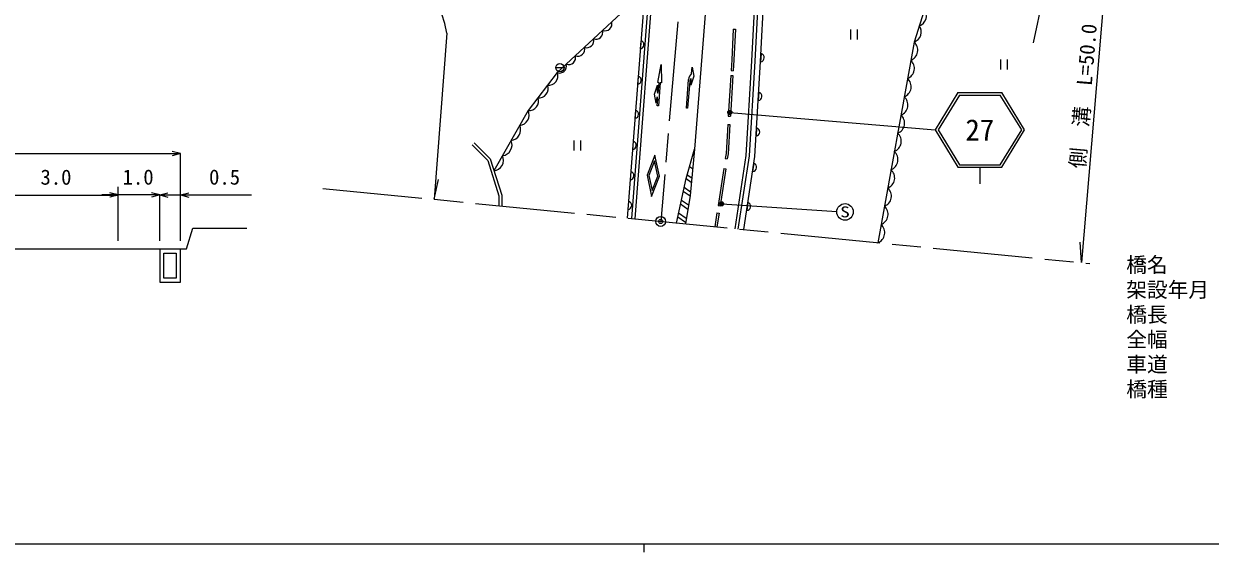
# Model space of a CAD drawing. Units: millimetres, scale not verified, with parts at other scales. Extents: x 40000 to 680000, y 20000 to 380000.
# Drawn here: x 193192 to 336342, y 204000 to 267723 of the extents above; entities that cross this region are included whole.
import ezdxf
from ezdxf.enums import TextEntityAlignment as Align

# ---------------------------------------------------------------- set-up
doc = ezdxf.new("R2010")
doc.units = ezdxf.units.MM
doc.header["$LTSCALE"] = 1000
doc.header["$PDMODE"] = 32
doc.header["$PDSIZE"] = 500
doc.linetypes.add('CHAIN', pattern=[18.5, 12, -1.5, 3.5, -1.5])
for name, color, linetype, lineweight in [('M-BGD', 7, 'Continuous', 13), ('M-BMK', 2, 'CHAIN', 13), ('M-BMK-SRVR', 3, 'Continuous', 13), ('M-STR-HTXT', 7, 'Continuous', 13), ('M-STR-STRC', 7, 'Continuous', 13), ('M-TTL-BAND', 7, 'Continuous', 25)]:
    doc.layers.add(name, color=color, linetype=linetype, lineweight=lineweight)
doc.layers.add('M-OTRS', color=6, linetype='Continuous')
doc.styles.add('ＭＳ ゴシック', font='')
doc.styles.get('ＭＳ ゴシック').set_extended_font_data('MS Gothic')

msp = doc.modelspace()

# ---------------------------------------------------------------- hatches: boundary and pattern name
at = {"layer": 'M-STR-HTXT'}
for points in [[(278602, 257146, -1), (278163, 256907, -0.41421), (278263, 257246, -0.41421)], [(277563, 245821, -0.41421), (277211, 245847, -0.41421), (277237, 246200, -1)]]:
    msp.add_hatch(color=256, dxfattribs=at).paths.add_polyline_path(points)

# ---------------------------------------------------------------- linework, layer by layer
at = {"layer": 'M-BGD'}
for p, q in [((292946, 267027), (292946, 265827)), ((293746, 267027), (293746, 265827)), ((267654, 265682), (267578, 264694)), ((282148, 264122), (282095, 263132)), ((311027, 263405), (311027, 262205)), ((311827, 263405), (311827, 262205)), ((257379, 262428), (258379, 262428)), ((267326, 261404), (267250, 260416)), ((281873, 259447), (281813, 258458)), ((267012, 257304), (266936, 256316)), ((281616, 255178), (281556, 254189)), ((259577, 253639), (259577, 252439)), ((260377, 253639), (260377, 252439)), ((266724, 253556), (266649, 252568)), ((281282, 250893), (281132, 249914)), ((266443, 249890), (266368, 248902)), ((266170, 246322), (266094, 245334)), ((280561, 246172), (280411, 245193))]:
    msp.add_line(p, q, dxfattribs=at)
for points in [[(212221, 311371), (218226, 310001), (233480, 303482), (237739, 302168), (242852, 301089), (247027, 300383), (250595, 300069), (256984, 298407), (260169, 297158), (262836, 295363), (265888, 291021), (266869, 288313), (267735, 284687), (268487, 280226), (268890, 275269), (266511, 244227)], [(223866, 308025), (233618, 303858), (237839, 302556), (242927, 301482), (247078, 300780), (250663, 300464), (257107, 298789), (260356, 297514), (263121, 295653), (266245, 291208), (267253, 288428), (268127, 284766), (268884, 280276), (269291, 275270), (266909, 244188)], [(314990, 301251), (297123, 297466), (292279, 295934), (289154, 293896), (287006, 291293), (284041, 284597), (283010, 281141), (281907, 275845), (281445, 271672), (280999, 263237), (280312, 251827), (278965, 243010)], [(314885, 300820), (297225, 297079), (292452, 295569), (289424, 293594), (287350, 291080), (284417, 284458), (283398, 281042), (282303, 275782), (281844, 271639), (281399, 263215), (280710, 251784), (279364, 242971)], [(280061, 242903), (281407, 251710), (282098, 263175), (282542, 271582), (282995, 275672), (284078, 280871), (285075, 284215), (287951, 290709), (289895, 293066), (292754, 294931), (297404, 296401), (313870, 299889), (311000, 295747), (306815, 285139), (300602, 265521), (296227, 241323)], [(263337, 288438), (265312, 286823), (266426, 288019), (267245, 284587), (267990, 280165), (268388, 275268), (266013, 244276)], [(268001, 270210), (265224, 268968), (257547, 261827), (254059, 257264), (249924, 249999)], [(247288, 253114), (249165, 251236), (250508, 246994), (250508, 245791)], [(247536, 253362), (249473, 251423), (250858, 247048), (250858, 245757)], [(148597, 237749), (155797, 237749), (156097, 240566), (170897, 240566), (170897, 242066), (172097, 242066), (172097, 240566), (212847, 240566), (213597, 243066), (220097, 243066)], [(209597, 240566), (209597, 236566), (212097, 236566), (212097, 240566)]]:
    msp.add_lwpolyline(points, dxfattribs=at)
msp.add_lwpolyline([(210097, 237066), (210097, 240066), (211597, 240066), (211597, 237066)], close=True, dxfattribs=at)
msp.add_circle((257879, 262428), 500, dxfattribs=at)
for centre, radius, start, end in [((300851, 268681), 1254, 287.28157, 37.57688), ((263321, 267714), 839, 249.6931, 16.16602), ((262225, 266694), 839, 249.6931, 16.16602), ((300230, 266719), 1254, 287.28157, 37.57688), ((260032, 264654), 839, 249.6931, 16.16602), ((261128, 265674), 839, 249.6931, 16.16602), ((267518, 265195), 505, 276.78816, 74.44635), ((299758, 264538), 1296, 290.14725, 49.35693), ((258935, 263634), 839, 249.6931, 16.16602), ((282024, 263632), 505, 278.14768, 75.80587), ((257838, 262614), 839, 249.6931, 16.16602), ((299361, 262338), 1296, 290.14725, 49.35693), ((256515, 261411), 1113, 263.2638, 21.93546), ((267190, 260917), 505, 276.78816, 74.44635), ((298963, 260138), 1296, 290.14725, 49.35693), ((255352, 259890), 1113, 263.2638, 21.93546), ((281746, 258959), 505, 277.72345, 75.38164), ((254189, 258369), 1113, 263.2638, 21.93546), ((298565, 257939), 1296, 290.14725, 49.35693), ((252877, 256735), 1294, 276.59326, 24.11598), ((266876, 256817), 505, 276.78816, 74.44635), ((298167, 255739), 1296, 290.14725, 49.35693), ((251845, 254921), 1294, 276.59326, 24.11598), ((281488, 254690), 505, 277.72345, 75.38164), ((250810, 253103), 1294, 276.59326, 24.11598), ((266589, 253070), 505, 276.78816, 74.44635), ((297770, 253539), 1296, 290.14725, 49.35693), ((297372, 251339), 1296, 290.14725, 49.35693), ((249772, 251288), 1298, 276.69129, 24.01794), ((281111, 250418), 505, 272.48405, 70.14224), ((266308, 249404), 505, 276.78816, 74.44635), ((296974, 249139), 1296, 290.14725, 49.35693), ((296577, 246939), 1296, 290.14725, 49.35693), ((266034, 245835), 505, 276.78816, 74.44635), ((280389, 245697), 505, 272.48405, 70.14224), ((296179, 244740), 1296, 290.14725, 49.35693), ((295781, 242540), 1296, 290.14725, 49.35693)]:
    msp.add_arc(centre, radius, start, end, dxfattribs=at)
at = {"layer": 'M-BMK'}
for p, q in [((275259, 304825), (270036, 243883)), ((229280, 247866), (321794, 238825))]:
    msp.add_line(p, q, dxfattribs=at)
at = {"layer": 'M-BMK-SRVR'}
msp.add_circle((270036, 243883), 600, dxfattribs=at)
at = {"layer": 'M-OTRS'}
msp.add_point((270036, 243883), dxfattribs=at)
msp.add_point((270036, 243883), dxfattribs=at)
at = {"layer": 'M-STR-HTXT'}
for p, q in [((315027, 265437), (329537, 334068)), ((324122, 278318), (320798, 238922)), ((244254, 266588), (242719, 246552)), ((278382, 257027), (303143, 254922)), ((157097, 252066), (212097, 252066)), ((212097, 252066), (211097, 252333)), ((212097, 252066), (211097, 251799)), ((212097, 241566), (212097, 252076)), ((204597, 247086), (204597, 248066)), ((242719, 246552), (243245, 248950)), ((189597, 247066), (204597, 247066)), ((204597, 247076), (202597, 247076)), ((204597, 247076), (203597, 247343)), ((204597, 247066), (203597, 247333)), ((204597, 247076), (203597, 246809)), ((204597, 247066), (203597, 246799)), ((204597, 241566), (204597, 247076)), ((209597, 247076), (204597, 247076)), ((209597, 247076), (207597, 247076)), ((209597, 247076), (208597, 247343)), ((209597, 247076), (208597, 246809)), ((209597, 247076), (210597, 247343)), ((209597, 241566), (209597, 247086)), ((209597, 247076), (212097, 247076)), ((209597, 247076), (211597, 247076)), ((209597, 247076), (210597, 246809)), ((212097, 247076), (213097, 247343)), ((212097, 247076), (220679, 247076)), ((212097, 247076), (213097, 246809)), ((277400, 246010), (291277, 245103)), ((320798, 238922), (320662, 241373))]:
    msp.add_line(p, q, dxfattribs=at)
for centre in [(278382, 257027), (277400, 246010)]:
    msp.add_circle(centre, 250, dxfattribs=at)
msp.add_arc((228886, 263617), 15653, 10.93885, 79.50997, dxfattribs=at)
at = {"layer": 'M-STR-STRC'}
for p, q in [((276634, 284601), (274098, 252590)), ((278799, 267071), (279048, 267058)), ((278525, 262079), (278775, 262063)), ((278489, 261480), (278194, 256588)), ((278739, 261465), (278444, 256573)), ((278489, 261480), (278739, 261465)), ((305907, 259422), (303143, 254922)), ((306075, 259122), (303496, 254922)), ((305907, 259422), (311179, 259422)), ((306075, 259122), (311012, 259122)), ((313591, 254922), (311012, 259122)), ((313943, 254922), (311179, 259422)), ((278194, 256588), (278444, 256573)), ((278134, 255590), (278384, 255575)), ((303143, 254922), (305907, 250422)), ((303496, 254922), (306075, 250722)), ((311012, 250722), (313591, 254922)), ((311179, 250422), (313943, 254922)), ((273511, 250528), (273886, 250270)), ((277828, 251461), (278075, 251423)), ((306075, 250722), (311012, 250722)), ((273222, 249513), (273782, 249127)), ((277647, 250273), (276966, 245818)), ((277894, 250235), (277213, 245780)), ((277647, 250273), (277894, 250235)), ((305907, 250422), (311179, 250422)), ((308543, 250422), (308543, 248422)), ((272864, 247999), (273630, 247471)), ((273092, 249056), (273735, 248613)), ((272532, 246467), (273397, 245870)), ((272761, 247523), (273581, 246958)), ((272200, 244934), (273131, 244293)), ((272429, 245991), (273315, 245381)), ((276830, 244927), (276573, 243244)), ((277077, 244889), (276822, 243220)), ((276830, 244927), (277077, 244889)), ((276966, 245818), (277213, 245780)), ((272098, 244458), (273049, 243803))]:
    msp.add_line(p, q, dxfattribs=at)
for points in [[(278799, 267071), (278603, 263373), (278525, 262079)], [(279048, 267058), (278853, 263359), (278775, 262063)], [(269741, 259316), (269843, 260612), (269694, 260624), (270092, 262799), (270143, 260588), (269993, 260600), (269772, 257809), (269622, 257821), (269691, 258689)], [(273765, 261706), (273828, 262503), (274041, 261383), (273655, 260310), (273718, 261107)], [(273540, 260763), (273284, 257530), (273134, 257542), (273410, 261017)], [(269560, 258929), (269497, 258131), (269284, 259252), (269670, 260325), (269607, 259527)], [(278134, 255590), (277923, 252080), (277828, 251461)], [(278384, 255575), (278172, 252054), (278075, 251423)], [(271933, 243697), (273092, 249056), (274098, 252590), (273587, 246997), (273013, 243592)]]:
    msp.add_lwpolyline(points, dxfattribs=at)
for points in [[(269888, 249339), (269337, 251891), (268392, 249458), (268943, 246906)], [(269688, 249355), (269282, 251197), (268592, 249442), (268998, 247600)]]:
    msp.add_lwpolyline(points, close=True, dxfattribs=at)
msp.add_circle((292275, 245038), 1000, dxfattribs=at)
for centre, radius, start, end in [((274407, 260938), 1000, 129.89783, 175.47082), ((274038, 260724), 500, 129.89783, 175.47082), ((268836, 258891), 1000, 25.15996, 39.52148), ((269204, 258578), 500, 12.81286, 44.58587)]:
    msp.add_arc(centre, radius, start, end, dxfattribs=at)
at = {"layer": 'M-TTL-BAND'}
for p, q in [((40000, 205000), (579000, 205000)), ((268000, 205000), (268000, 204000))]:
    msp.add_line(p, q, dxfattribs=at)

# ---------------------------------------------------------------- texts
at = {"layer": 'M-STR-HTXT', "style": 'ＭＳ ゴシック'}
msp.add_text('側\u3000溝\u3000L=50.0', height=1833, rotation=85.178, dxfattribs=at).set_placement((322482, 258886), align=Align.BOTTOM_CENTER)
for s, p in [('3.0', (197082, 249230)), ('1.0', (206993, 249240)), ('0.5', (217424, 249240))]:
    msp.add_text(s, height=1833, dxfattribs=at).set_placement(p, align=Align.MIDDLE_CENTER)
for s, p in [('橋名', (326205, 237190)), ('架設年月', (326206, 234190)), ('橋長', (326207, 231190)), ('全幅', (326209, 228190)), ('車道', (326210, 225190)), ('橋種', (326211, 222190))]:
    msp.add_text(s, height=1833, rotation=0.02, dxfattribs=at).set_placement(p, align=Align.BOTTOM_LEFT)
at = {"layer": 'M-STR-STRC', "style": 'ＭＳ ゴシック'}
msp.add_text('27', height=2566, dxfattribs=at).set_placement((308543, 254922), align=Align.MIDDLE_CENTER)
at = {"layer": 'M-STR-STRC', "style": 'ＭＳ ゴシック', "width": 1.3}
msp.add_text('S', height=1320, dxfattribs=at).set_placement((292275, 245038), align=Align.MIDDLE_CENTER)

doc.saveas('drawing.dxf')
